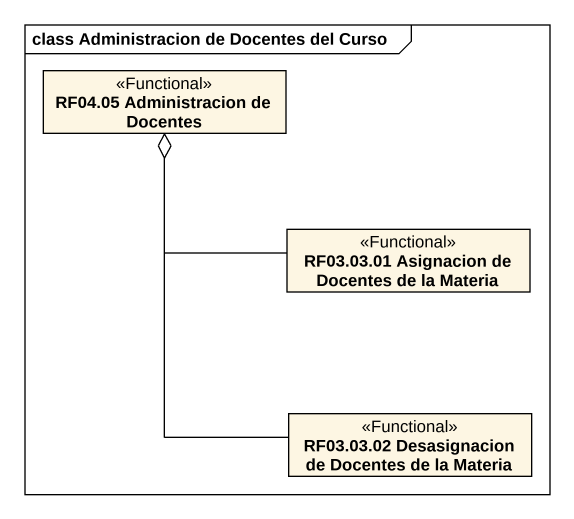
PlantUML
@startuml
mainframe class Administracion de Docentes del Curso
hide circle
hide empty members
class "RF04.05 Administracion de Docentes" as RF04_05_Administracion_de <<Functional>>
class "RF03.03.01 Asignacion de Docentes de la Materia" as RF03_03_01_Asignacion_de <<Functional>>
class "RF03.03.02 Desasignacion de Docentes de la Materia" as RF03_03_02_Desasignacion_de <<Functional>>
RF03_03_01_Asignacion_de -up-o RF04_05_Administracion_de
RF03_03_02_Desasignacion_de -up-o RF04_05_Administracion_de
@enduml
